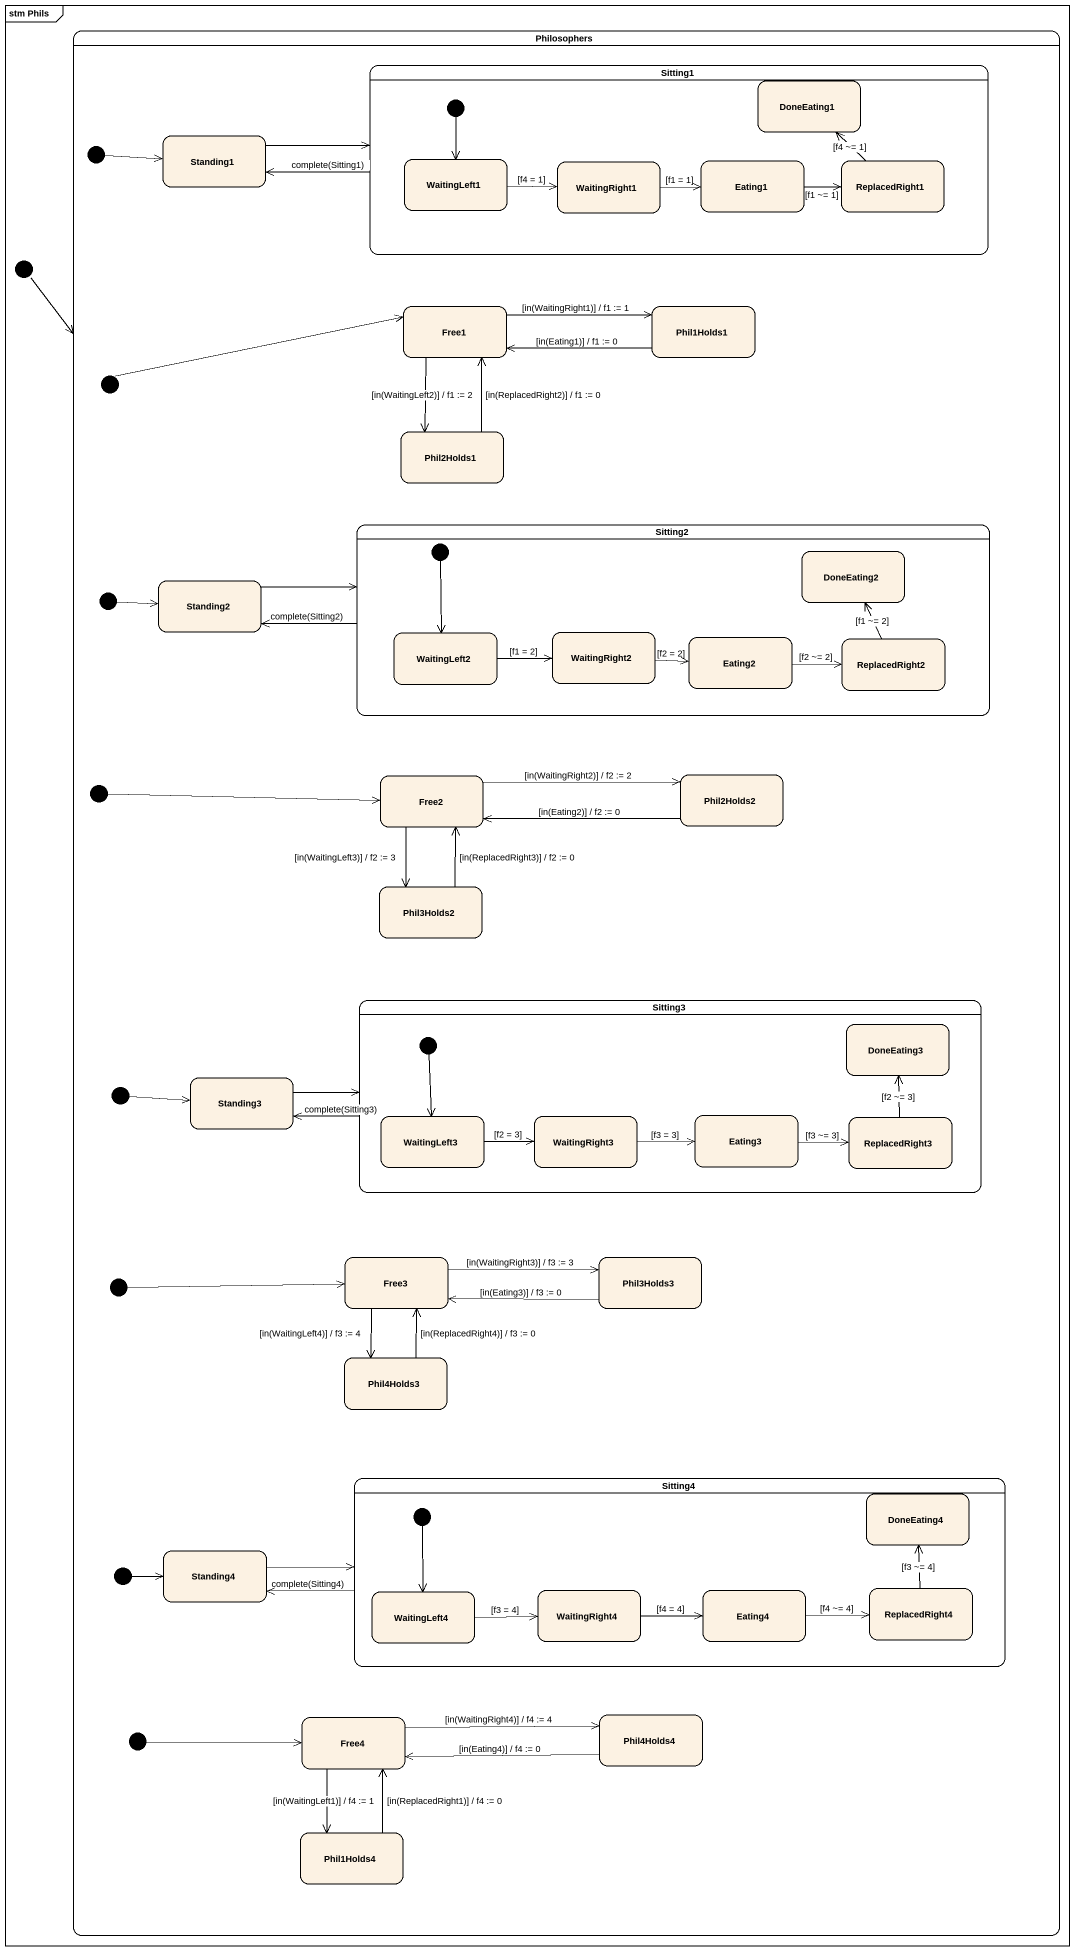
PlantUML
@startuml
mainframe stm Phils
hide empty description
state Philosophers {
  state Sitting1 {
    state DoneEating1
    state WaitingLeft1
    state WaitingRight1
    state Eating1
    state ReplacedRight1
    [*] --> WaitingLeft1
  }
  state initial2 <<start>>
  state Standing1
  state Free1
  state Phil1Holds1
  state initial4 <<start>>
  state Phil2Holds1
  state Sitting2 {
    state DoneEating2
    state WaitingLeft2
    state WaitingRight2
    state Eating2
    state ReplacedRight2
    [*] --> WaitingLeft2
  }
  state Standing2
  state initial6 <<start>>
  state Free2
  state Phil2Holds2
  state initial7 <<start>>
  state Phil3Holds2
  state Sitting3 {
    state DoneEating3
    state WaitingLeft3
    state WaitingRight3
    state Eating3
    state ReplacedRight3
    [*] --> WaitingLeft3
  }
  state initial9 <<start>>
  state Standing3
  state initial10 <<start>>
  state Free3
  state Phil3Holds3
  state Phil4Holds3
  state Sitting4 {
    state DoneEating4
    state WaitingLeft4
    state WaitingRight4
    state Eating4
    state ReplacedRight4
    [*] --> WaitingLeft4
  }
  state Standing4
  state initial12 <<start>>
  state initial13 <<start>>
  state Free4
  state Phil4Holds4
  state Phil1Holds4
}
[*] --> Philosophers
Sitting1 -left-> Standing1 : complete(Sitting1)
initial2 -right-> Standing1
Standing1 -right-> Sitting1
WaitingLeft1 -right-> WaitingRight1 : [f4 = 1]
WaitingRight1 -right-> Eating1 : [f1 = 1]
Eating1 -right-> ReplacedRight1 : [f1 ~= 1]
ReplacedRight1 -up-> DoneEating1 : [f4 ~= 1]
Free1 -right-> Phil1Holds1 : [in(WaitingRight1)] / f1 := 1
Free1 --> Phil2Holds1 : [in(WaitingLeft2)] / f1 := 2
Phil1Holds1 -left-> Free1 : [in(Eating1)] / f1 := 0
initial4 -right-> Free1
Phil2Holds1 -up-> Free1 : [in(ReplacedRight2)] / f1 := 0
Sitting2 -left-> Standing2 : complete(Sitting2)
Standing2 -right-> Sitting2
initial6 -right-> Standing2
WaitingLeft2 -right-> WaitingRight2 : [f1 = 2]
WaitingRight2 -right-> Eating2 : [f2 = 2]
Eating2 -right-> ReplacedRight2 : [f2 ~= 2]
ReplacedRight2 -up-> DoneEating2 : [f1 ~= 2]
Free2 -right-> Phil2Holds2 : [in(WaitingRight2)] / f2 := 2
Free2 --> Phil3Holds2 : [in(WaitingLeft3)] / f2 := 3
Phil2Holds2 -left-> Free2 : [in(Eating2)] / f2 := 0
initial7 -right-> Free2
Phil3Holds2 -up-> Free2 : [in(ReplacedRight3)] / f2 := 0
Sitting3 -left-> Standing3 : complete(Sitting3)
initial9 -right-> Standing3
Standing3 -right-> Sitting3
WaitingLeft3 -right-> WaitingRight3 : [f2 = 3]
WaitingRight3 -right-> Eating3 : [f3 = 3]
Eating3 -right-> ReplacedRight3 : [f3 ~= 3]
ReplacedRight3 -up-> DoneEating3 : [f2 ~= 3]
initial10 -right-> Free3
Free3 -right-> Phil3Holds3 : [in(WaitingRight3)] / f3 := 3
Free3 --> Phil4Holds3 : [in(WaitingLeft4)] / f3 := 4
Phil3Holds3 -left-> Free3 : [in(Eating3)] / f3 := 0
Phil4Holds3 -up-> Free3 : [in(ReplacedRight4)] / f3 := 0
Sitting4 -left-> Standing4 : complete(Sitting4)
Standing4 -right-> Sitting4
initial12 -right-> Standing4
WaitingLeft4 -right-> WaitingRight4 : [f3 = 4]
WaitingRight4 -right-> Eating4 : [f4 = 4]
Eating4 -right-> ReplacedRight4 : [f4 ~= 4]
ReplacedRight4 -up-> DoneEating4 : [f3 ~= 4]
initial13 -right-> Free4
Free4 -right-> Phil4Holds4 : [in(WaitingRight4)] / f4 := 4
Free4 --> Phil1Holds4 : [in(WaitingLeft1)] / f4 := 1
Phil4Holds4 -left-> Free4 : [in(Eating4)] / f4 := 0
Phil1Holds4 -up-> Free4 : [in(ReplacedRight1)] / f4 := 0
@enduml
